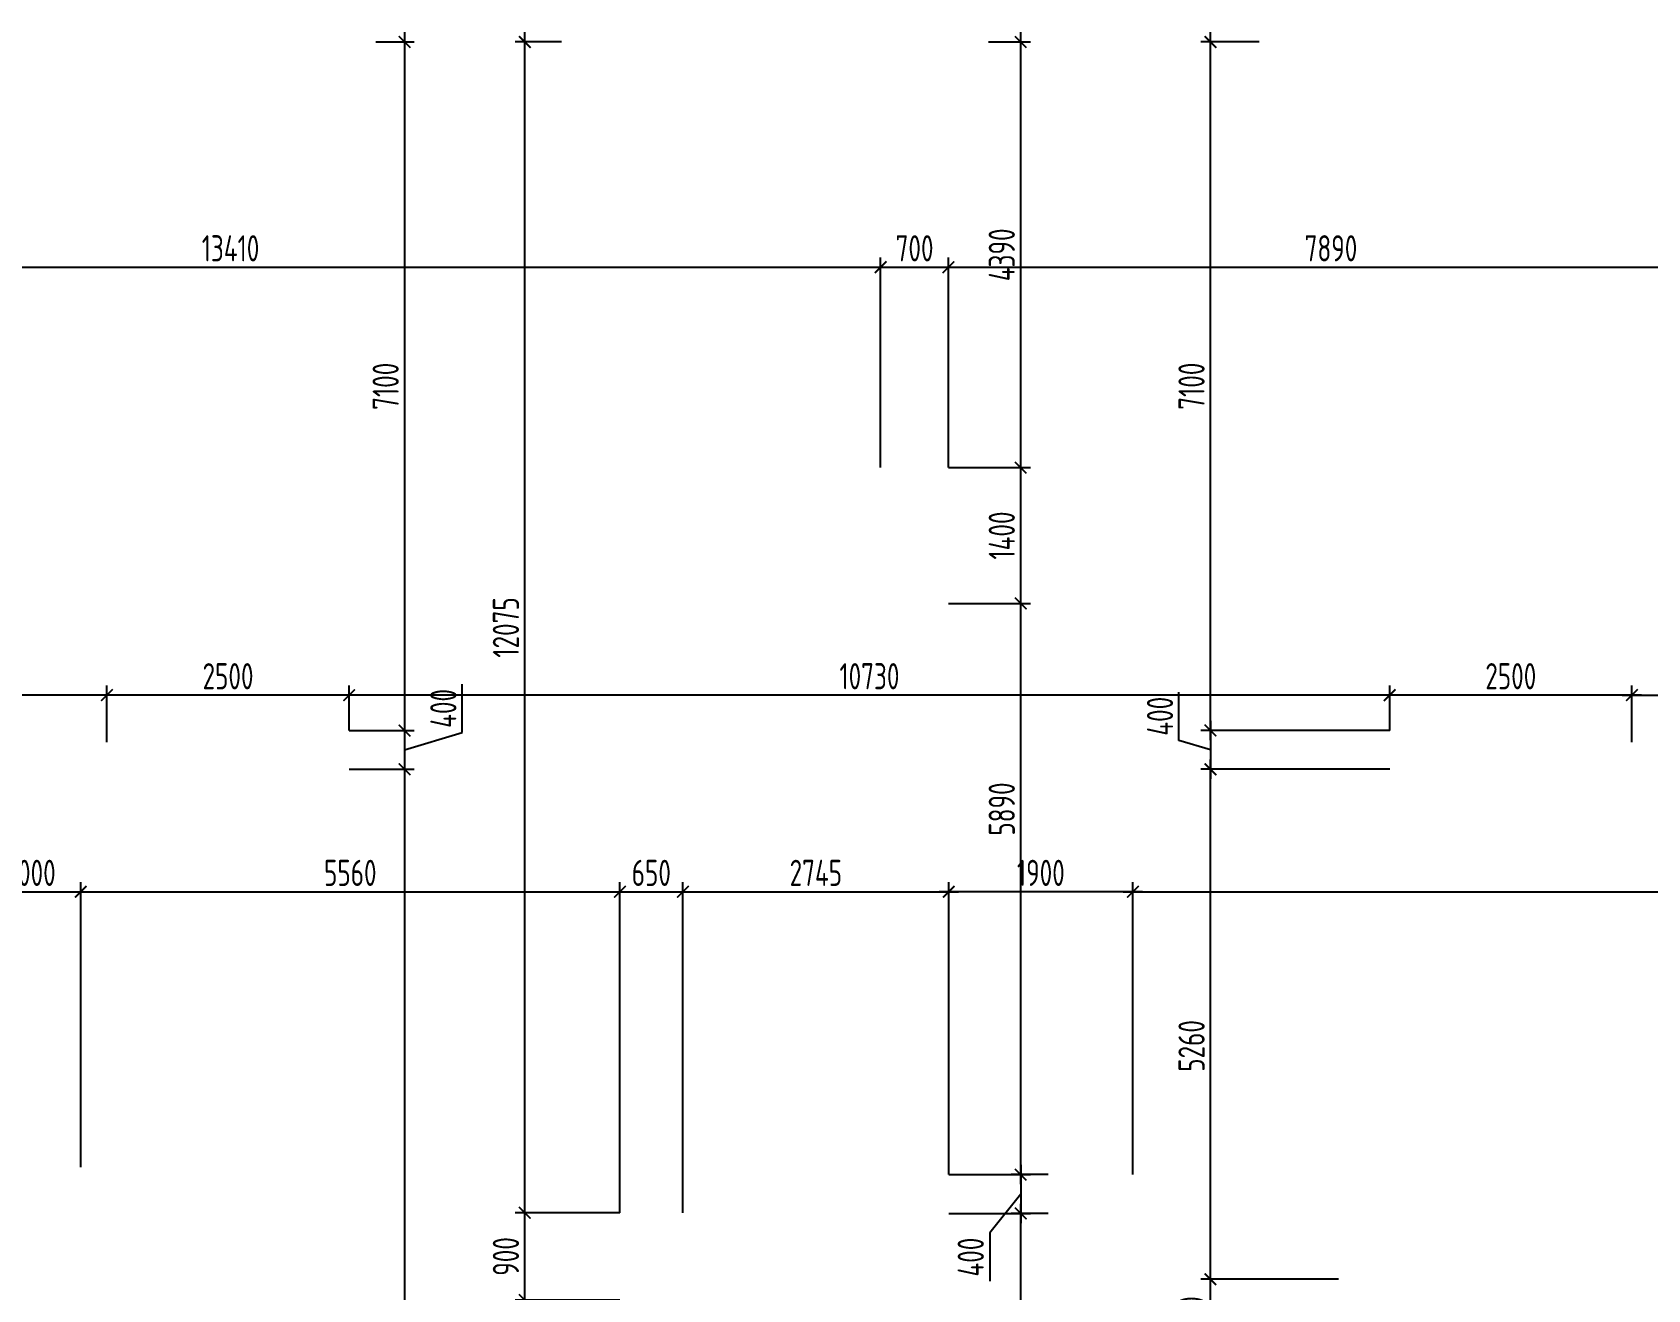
# Model space of a CAD drawing. Header units: millimetres. Extents: x -180271 to 536090, y 55086 to 131231.
# Drawn here: x 501699 to 518361, y 73603 to 86571 of the extents above; entities that cross this region are included whole.
import ezdxf

# ---------------------------------------------------------------- set-up
doc = ezdxf.new("R2010")
doc.units = ezdxf.units.MM
doc.layers.add('РАЗМЕРЫ КРОВЛИ ОВ', color=204, linetype='Continuous')
doc.styles.add('ISOCPEUR', font='isocpeur.ttf', dxfattribs={"width": 0.7})
doc.dimstyles.new('R_100', dxfattribs={"dimtxt": 270, "dimasz": 120, "dimexe": 100, "dimexo": 0, "dimgap": 60, "dimtad": 1, "dimdec": 0, "dimrnd": 5, "dimzin": 0, "dimdsep": 46, "dimtxsty": 'ISOCPEUR', "dimblk": 'ARCHTICK', "dimcen": 0, "dimdle": 100, "dimclrd": 256, "dimclre": 256, "dimclrt": 256, "dimadec": 0, "dimazin": 0, "dimtfac": 2, "dimtdec": 0, "dimtofl": 0, "dimtmove": 1, "dimatfit": 3, "dimfxl": 1, "dimtvp": 3, "dimtolj": 1, "dimtzin": 0, "dimarcsym": 0})

# ---------------------------------------------------------------- blocks, each defined once
blk = doc.blocks.new('_ArchTick')
at = {"color": 0, "linetype": 'ByBlock', "const_width": 0.15}
blk.add_lwpolyline([(-0.5, -0.5), (0.5, 0.5)], dxfattribs=at)
blk = doc.blocks.new('*D3733')
at = {"layer": 'РАЗМЕРЫ КРОВЛИ ОВ', "lineweight": -2, "transparency": 16777216}
for p, q in [((501099, 77707), (502299, 77707)), ((501199, 74866), (501199, 77807)), ((502199, 74866), (502199, 77807))]:
    blk.add_line(p, q, dxfattribs=at)
at = {"layer": 'РАЗМЕРЫ КРОВЛИ ОВ', "lineweight": -2, "transparency": 16777216, "xscale": 120, "yscale": 120, "zscale": 120, "rotation": 180}
blk.add_blockref('_ArchTick', (501199, 77707), dxfattribs=at)
at = {"layer": 'РАЗМЕРЫ КРОВЛИ ОВ', "lineweight": -2, "transparency": 16777216, "xscale": 120, "yscale": 120, "zscale": 120}
blk.add_blockref('_ArchTick', (502199, 77707), dxfattribs=at)
at = {"layer": 'РАЗМЕРЫ КРОВЛИ ОВ', "transparency": 16777216, "insert": (501699, 77902), "char_height": 270, "attachment_point": 5, "style": 'ISOCPEUR'}
blk.add_mtext('\\A1;1000', dxfattribs=at)
blk = doc.blocks.new('*D3734')
at = {"layer": 'РАЗМЕРЫ КРОВЛИ ОВ', "lineweight": -2, "transparency": 16777216}
for p, q in [((502099, 77707), (507859, 77707)), ((502199, 74866), (502199, 77807)), ((507759, 74396), (507759, 77807))]:
    blk.add_line(p, q, dxfattribs=at)
at = {"layer": 'РАЗМЕРЫ КРОВЛИ ОВ', "lineweight": -2, "transparency": 16777216, "xscale": 120, "yscale": 120, "zscale": 120, "rotation": 180}
blk.add_blockref('_ArchTick', (502199, 77707), dxfattribs=at)
at = {"layer": 'РАЗМЕРЫ КРОВЛИ ОВ', "lineweight": -2, "transparency": 16777216, "xscale": 120, "yscale": 120, "zscale": 120}
blk.add_blockref('_ArchTick', (507759, 77707), dxfattribs=at)
at = {"layer": 'РАЗМЕРЫ КРОВЛИ ОВ', "transparency": 16777216, "insert": (504979, 77902), "char_height": 270, "attachment_point": 5, "style": 'ISOCPEUR'}
blk.add_mtext('\\A1;5560', dxfattribs=at)
blk = doc.blocks.new('*D3735')
at = {"layer": 'РАЗМЕРЫ КРОВЛИ ОВ', "lineweight": -2, "transparency": 16777216}
for p, q in [((507659, 77707), (508509, 77707)), ((507759, 74396), (507759, 77807)), ((508409, 74396), (508409, 77807))]:
    blk.add_line(p, q, dxfattribs=at)
at = {"layer": 'РАЗМЕРЫ КРОВЛИ ОВ', "lineweight": -2, "transparency": 16777216, "xscale": 120, "yscale": 120, "zscale": 120, "rotation": 180}
blk.add_blockref('_ArchTick', (507759, 77707), dxfattribs=at)
at = {"layer": 'РАЗМЕРЫ КРОВЛИ ОВ', "lineweight": -2, "transparency": 16777216, "xscale": 120, "yscale": 120, "zscale": 120}
blk.add_blockref('_ArchTick', (508409, 77707), dxfattribs=at)
at = {"layer": 'РАЗМЕРЫ КРОВЛИ ОВ', "transparency": 16777216, "insert": (508084, 77902), "char_height": 270, "attachment_point": 5, "style": 'ISOCPEUR'}
blk.add_mtext('\\A1;650', dxfattribs=at)
blk = doc.blocks.new('*D3736')
at = {"layer": 'РАЗМЕРЫ КРОВЛИ ОВ', "lineweight": -2, "transparency": 16777216}
for p, q in [((508309, 77707), (511252, 77707)), ((508409, 74396), (508409, 77807)), ((511152, 74790), (511152, 77807))]:
    blk.add_line(p, q, dxfattribs=at)
at = {"layer": 'РАЗМЕРЫ КРОВЛИ ОВ', "lineweight": -2, "transparency": 16777216, "xscale": 120, "yscale": 120, "zscale": 120, "rotation": 180}
blk.add_blockref('_ArchTick', (508409, 77707), dxfattribs=at)
at = {"layer": 'РАЗМЕРЫ КРОВЛИ ОВ', "lineweight": -2, "transparency": 16777216, "xscale": 120, "yscale": 120, "zscale": 120}
blk.add_blockref('_ArchTick', (511152, 77707), dxfattribs=at)
at = {"layer": 'РАЗМЕРЫ КРОВЛИ ОВ', "transparency": 16777216, "insert": (509781, 77902), "char_height": 270, "attachment_point": 5, "style": 'ISOCPEUR'}
blk.add_mtext('\\A1;2745', dxfattribs=at)
blk = doc.blocks.new('*D3737')
at = {"layer": 'РАЗМЕРЫ КРОВЛИ ОВ', "lineweight": -2, "transparency": 16777216}
for p, q in [((529639, 78248), (529639, 77607)), ((512951, 77707), (529739, 77707)), ((513051, 74790), (513051, 77807))]:
    blk.add_line(p, q, dxfattribs=at)
at = {"layer": 'РАЗМЕРЫ КРОВЛИ ОВ', "lineweight": -2, "transparency": 16777216, "xscale": 120, "yscale": 120, "zscale": 120, "rotation": 180}
blk.add_blockref('_ArchTick', (513051, 77707), dxfattribs=at)
at = {"layer": 'РАЗМЕРЫ КРОВЛИ ОВ', "lineweight": -2, "transparency": 16777216, "xscale": 120, "yscale": 120, "zscale": 120}
blk.add_blockref('_ArchTick', (529639, 77707), dxfattribs=at)
at = {"layer": 'РАЗМЕРЫ КРОВЛИ ОВ', "transparency": 16777216, "insert": (521345, 77902), "char_height": 270, "attachment_point": 5, "style": 'ISOCPEUR'}
blk.add_mtext('\\A1;16590', dxfattribs=at)
blk = doc.blocks.new('*D3746')
at = {"layer": 'РАЗМЕРЫ КРОВЛИ ОВ', "lineweight": -2, "transparency": 16777216}
for p, q in [((496939, 84148), (510549, 84148)), ((497039, 80611), (497039, 84248)), ((510449, 82081), (510449, 84248))]:
    blk.add_line(p, q, dxfattribs=at)
at = {"layer": 'РАЗМЕРЫ КРОВЛИ ОВ', "lineweight": -2, "transparency": 16777216, "xscale": 120, "yscale": 120, "zscale": 120, "rotation": 180}
blk.add_blockref('_ArchTick', (497039, 84148), dxfattribs=at)
at = {"layer": 'РАЗМЕРЫ КРОВЛИ ОВ', "lineweight": -2, "transparency": 16777216, "xscale": 120, "yscale": 120, "zscale": 120}
blk.add_blockref('_ArchTick', (510449, 84148), dxfattribs=at)
at = {"layer": 'РАЗМЕРЫ КРОВЛИ ОВ', "transparency": 16777216, "insert": (503744, 84343), "char_height": 270, "attachment_point": 5, "style": 'ISOCPEUR'}
blk.add_mtext('\\A1;13410', dxfattribs=at)
blk = doc.blocks.new('*D3747')
at = {"layer": 'РАЗМЕРЫ КРОВЛИ ОВ', "lineweight": -2, "transparency": 16777216}
for p, q in [((510349, 84148), (511249, 84148)), ((510449, 82081), (510449, 84248)), ((511149, 82081), (511149, 84248))]:
    blk.add_line(p, q, dxfattribs=at)
at = {"layer": 'РАЗМЕРЫ КРОВЛИ ОВ', "lineweight": -2, "transparency": 16777216, "xscale": 120, "yscale": 120, "zscale": 120, "rotation": 180}
blk.add_blockref('_ArchTick', (510449, 84148), dxfattribs=at)
at = {"layer": 'РАЗМЕРЫ КРОВЛИ ОВ', "lineweight": -2, "transparency": 16777216, "xscale": 120, "yscale": 120, "zscale": 120}
blk.add_blockref('_ArchTick', (511149, 84148), dxfattribs=at)
at = {"layer": 'РАЗМЕРЫ КРОВЛИ ОВ', "transparency": 16777216, "insert": (510799, 84343), "char_height": 270, "attachment_point": 5, "style": 'ISOCPEUR'}
blk.add_mtext('\\A1;700', dxfattribs=at)
blk = doc.blocks.new('*D3748')
at = {"layer": 'РАЗМЕРЫ КРОВЛИ ОВ', "lineweight": -2, "transparency": 16777216}
for p, q in [((511049, 84148), (519139, 84148)), ((511149, 82081), (511149, 84248)), ((519039, 83814), (519039, 84248))]:
    blk.add_line(p, q, dxfattribs=at)
at = {"layer": 'РАЗМЕРЫ КРОВЛИ ОВ', "lineweight": -2, "transparency": 16777216, "xscale": 120, "yscale": 120, "zscale": 120, "rotation": 180}
blk.add_blockref('_ArchTick', (511149, 84148), dxfattribs=at)
at = {"layer": 'РАЗМЕРЫ КРОВЛИ ОВ', "lineweight": -2, "transparency": 16777216, "xscale": 120, "yscale": 120, "zscale": 120}
blk.add_blockref('_ArchTick', (519039, 84148), dxfattribs=at)
at = {"layer": 'РАЗМЕРЫ КРОВЛИ ОВ', "transparency": 16777216, "insert": (515094, 84343), "char_height": 270, "attachment_point": 5, "style": 'ISOCPEUR'}
blk.add_mtext('\\A1;7890', dxfattribs=at)
blk = doc.blocks.new('*D3812')
at = {"layer": 'РАЗМЕРЫ КРОВЛИ ОВ', "lineweight": -2, "transparency": 16777216}
for p, q in [((515172, 73711), (513751, 73711)), ((513851, 72861), (513851, 73811)), ((515172, 72961), (513751, 72961))]:
    blk.add_line(p, q, dxfattribs=at)
at = {"layer": 'РАЗМЕРЫ КРОВЛИ ОВ', "lineweight": -2, "transparency": 16777216, "xscale": 120, "yscale": 120, "zscale": 120}
for p, rotation in [((513851, 73711), 90), ((513851, 72961), 270)]:
    blk.add_blockref('_ArchTick', p, dxfattribs=dict(at, rotation=rotation))
at = {"layer": 'РАЗМЕРЫ КРОВЛИ ОВ', "transparency": 16777216, "insert": (513656, 73336), "char_height": 270, "attachment_point": 5, "rotation": 90, "style": 'ISOCPEUR'}
blk.add_mtext('\\A1;750', dxfattribs=at)
blk = doc.blocks.new('*D3813')
at = {"layer": 'РАЗМЕРЫ КРОВЛИ ОВ', "lineweight": -2, "transparency": 16777216}
for p, q in [((513851, 73611), (513851, 79070)), ((515700, 78970), (513751, 78970)), ((515172, 73711), (513751, 73711))]:
    blk.add_line(p, q, dxfattribs=at)
at = {"layer": 'РАЗМЕРЫ КРОВЛИ ОВ', "lineweight": -2, "transparency": 16777216, "xscale": 120, "yscale": 120, "zscale": 120}
for p, rotation in [((513851, 78970), 90), ((513851, 73711), 270)]:
    blk.add_blockref('_ArchTick', p, dxfattribs=dict(at, rotation=rotation))
at = {"layer": 'РАЗМЕРЫ КРОВЛИ ОВ', "transparency": 16777216, "insert": (513656, 76117), "char_height": 270, "attachment_point": 5, "rotation": 90, "style": 'ISOCPEUR'}
blk.add_mtext('\\A1;5260', dxfattribs=at)
blk = doc.blocks.new('*D3815')
at = {"layer": 'РАЗМЕРЫ КРОВЛИ ОВ', "lineweight": -2, "transparency": 16777216}
for p, q in [((506779, 73396), (506779, 74496)), ((507759, 74396), (506679, 74396)), ((507759, 73496), (506679, 73496))]:
    blk.add_line(p, q, dxfattribs=at)
at = {"layer": 'РАЗМЕРЫ КРОВЛИ ОВ', "lineweight": -2, "transparency": 16777216, "xscale": 120, "yscale": 120, "zscale": 120}
for p, rotation in [((506779, 74396), 90), ((506779, 73496), 270)]:
    blk.add_blockref('_ArchTick', p, dxfattribs=dict(at, rotation=rotation))
at = {"layer": 'РАЗМЕРЫ КРОВЛИ ОВ', "transparency": 16777216, "insert": (506584, 73946), "char_height": 270, "attachment_point": 5, "rotation": 90, "style": 'ISOCPEUR'}
blk.add_mtext('\\A1;900', dxfattribs=at)
blk = doc.blocks.new('*D3816')
at = {"layer": 'РАЗМЕРЫ КРОВЛИ ОВ', "lineweight": -2, "transparency": 16777216}
for p, q in [((506779, 74296), (506779, 86571)), ((507159, 86471), (506679, 86471)), ((507759, 74396), (506679, 74396))]:
    blk.add_line(p, q, dxfattribs=at)
at = {"layer": 'РАЗМЕРЫ КРОВЛИ ОВ', "lineweight": -2, "transparency": 16777216, "xscale": 120, "yscale": 120, "zscale": 120}
for p, rotation in [((506779, 86471), 90), ((506779, 74396), 270)]:
    blk.add_blockref('_ArchTick', p, dxfattribs=dict(at, rotation=rotation))
at = {"layer": 'РАЗМЕРЫ КРОВЛИ ОВ', "transparency": 16777216, "insert": (506584, 80433), "char_height": 270, "attachment_point": 5, "rotation": 90, "style": 'ISOCPEUR'}
blk.add_mtext('\\A1;12075', dxfattribs=at)
blk = doc.blocks.new('*D3817')
at = {"layer": 'РАЗМЕРЫ КРОВЛИ ОВ', "lineweight": -2, "transparency": 16777216}
for p, q in [((511894, 66626), (511894, 74490)), ((511152, 74390), (511994, 74390)), ((512095, 66726), (511794, 66726))]:
    blk.add_line(p, q, dxfattribs=at)
at = {"layer": 'РАЗМЕРЫ КРОВЛИ ОВ', "lineweight": -2, "transparency": 16777216, "xscale": 120, "yscale": 120, "zscale": 120}
for p, rotation in [((511894, 74390), 90), ((511894, 66726), 270)]:
    blk.add_blockref('_ArchTick', p, dxfattribs=dict(at, rotation=rotation))
at = {"layer": 'РАЗМЕРЫ КРОВЛИ ОВ', "transparency": 16777216, "insert": (511699, 70558), "char_height": 270, "attachment_point": 5, "rotation": 90, "style": 'ISOCPEUR'}
blk.add_mtext('\\A1;7665', dxfattribs=at)
blk = doc.blocks.new('*D3818')
at = {"layer": 'РАЗМЕРЫ КРОВЛИ ОВ', "lineweight": -2, "transparency": 16777216}
for p, q in [((511149, 80681), (511994, 80681)), ((511894, 74690), (511894, 80781)), ((511152, 74790), (511994, 74790))]:
    blk.add_line(p, q, dxfattribs=at)
at = {"layer": 'РАЗМЕРЫ КРОВЛИ ОВ', "lineweight": -2, "transparency": 16777216, "xscale": 120, "yscale": 120, "zscale": 120}
for p, rotation in [((511894, 80681), 90), ((511894, 74790), 270)]:
    blk.add_blockref('_ArchTick', p, dxfattribs=dict(at, rotation=rotation))
at = {"layer": 'РАЗМЕРЫ КРОВЛИ ОВ', "transparency": 16777216, "insert": (511699, 78560), "char_height": 270, "attachment_point": 5, "rotation": 90, "style": 'ISOCPEUR'}
blk.add_mtext('\\A1;5890', dxfattribs=at)
blk = doc.blocks.new('*D3819')
at = {"layer": 'РАЗМЕРЫ КРОВЛИ ОВ', "lineweight": -2, "transparency": 16777216}
for p, q in [((511894, 80581), (511894, 82181)), ((511149, 82081), (511994, 82081)), ((511149, 80681), (511994, 80681))]:
    blk.add_line(p, q, dxfattribs=at)
at = {"layer": 'РАЗМЕРЫ КРОВЛИ ОВ', "lineweight": -2, "transparency": 16777216, "xscale": 120, "yscale": 120, "zscale": 120}
for p, rotation in [((511894, 82081), 90), ((511894, 80681), 270)]:
    blk.add_blockref('_ArchTick', p, dxfattribs=dict(at, rotation=rotation))
at = {"layer": 'РАЗМЕРЫ КРОВЛИ ОВ', "transparency": 16777216, "insert": (511699, 81381), "char_height": 270, "attachment_point": 5, "rotation": 90, "style": 'ISOCPEUR'}
blk.add_mtext('\\A1;1400', dxfattribs=at)
blk = doc.blocks.new('*D3820')
at = {"layer": 'РАЗМЕРЫ КРОВЛИ ОВ', "lineweight": -2, "transparency": 16777216}
for p, q in [((511894, 81981), (511894, 86571)), ((511562, 86471), (511994, 86471)), ((511149, 82081), (511994, 82081))]:
    blk.add_line(p, q, dxfattribs=at)
at = {"layer": 'РАЗМЕРЫ КРОВЛИ ОВ', "lineweight": -2, "transparency": 16777216, "xscale": 120, "yscale": 120, "zscale": 120}
for p, rotation in [((511894, 86471), 90), ((511894, 82081), 270)]:
    blk.add_blockref('_ArchTick', p, dxfattribs=dict(at, rotation=rotation))
at = {"layer": 'РАЗМЕРЫ КРОВЛИ ОВ', "transparency": 16777216, "insert": (511699, 84276), "char_height": 270, "attachment_point": 5, "rotation": 90, "style": 'ISOCPEUR'}
blk.add_mtext('\\A1;4390', dxfattribs=at)
blk = doc.blocks.new('*D3848')
at = {"layer": 'РАЗМЕРЫ КРОВЛИ ОВ', "lineweight": -2, "transparency": 16777216}
for p, q in [((513851, 79270), (513851, 86571)), ((514355, 86471), (513751, 86471)), ((515700, 79370), (513751, 79370))]:
    blk.add_line(p, q, dxfattribs=at)
at = {"layer": 'РАЗМЕРЫ КРОВЛИ ОВ', "lineweight": -2, "transparency": 16777216, "xscale": 120, "yscale": 120, "zscale": 120}
for p, rotation in [((513851, 86471), 90), ((513851, 79370), 270)]:
    blk.add_blockref('_ArchTick', p, dxfattribs=dict(at, rotation=rotation))
at = {"layer": 'РАЗМЕРЫ КРОВЛИ ОВ', "transparency": 16777216, "insert": (513656, 82921), "char_height": 270, "attachment_point": 5, "rotation": 90, "style": 'ISOCPEUR'}
blk.add_mtext('\\A1;7100', dxfattribs=at)
blk = doc.blocks.new('*D3849')
at = {"layer": 'РАЗМЕРЫ КРОВЛИ ОВ', "lineweight": -2, "transparency": 16777216}
for p, q in [((513526, 79268), (513526, 79766)), ((515700, 79370), (513751, 79370)), ((513851, 79470), (513851, 78870)), ((513851, 79170), (513526, 79268)), ((515700, 78970), (513751, 78970))]:
    blk.add_line(p, q, dxfattribs=at)
at = {"layer": 'РАЗМЕРЫ КРОВЛИ ОВ', "lineweight": -2, "transparency": 16777216, "xscale": 120, "yscale": 120, "zscale": 120}
for p, rotation in [((513851, 79370), 90), ((513851, 78970), 270)]:
    blk.add_blockref('_ArchTick', p, dxfattribs=dict(at, rotation=rotation))
at = {"layer": 'РАЗМЕРЫ КРОВЛИ ОВ', "transparency": 16777216, "insert": (513331, 79517), "char_height": 270, "attachment_point": 5, "rotation": 90, "style": 'ISOCPEUR'}
blk.add_mtext('\\A1;400', dxfattribs=at)
blk = doc.blocks.new('*D3850')
at = {"layer": 'РАЗМЕРЫ КРОВЛИ ОВ', "lineweight": -2, "transparency": 16777216}
for p, q in [((515700, 79370), (515700, 79835)), ((518198, 79250), (518198, 79835)), ((518298, 79735), (515600, 79735))]:
    blk.add_line(p, q, dxfattribs=at)
at = {"layer": 'РАЗМЕРЫ КРОВЛИ ОВ', "lineweight": -2, "transparency": 16777216, "xscale": 120, "yscale": 120, "zscale": 120, "rotation": 180}
blk.add_blockref('_ArchTick', (515700, 79735), dxfattribs=at)
at = {"layer": 'РАЗМЕРЫ КРОВЛИ ОВ', "lineweight": -2, "transparency": 16777216, "xscale": 120, "yscale": 120, "zscale": 120}
blk.add_blockref('_ArchTick', (518198, 79735), dxfattribs=at)
at = {"layer": 'РАЗМЕРЫ КРОВЛИ ОВ', "transparency": 16777216, "insert": (516949, 79930), "char_height": 270, "attachment_point": 5, "style": 'ISOCPEUR'}
blk.add_mtext('\\A1;2500', dxfattribs=at)
blk = doc.blocks.new('*D3851')
at = {"layer": 'РАЗМЕРЫ КРОВЛИ ОВ', "lineweight": -2, "transparency": 16777216}
for p, q in [((518198, 79250), (518198, 79835)), ((523129, 79286), (523129, 79835)), ((518098, 79735), (523229, 79735))]:
    blk.add_line(p, q, dxfattribs=at)
at = {"layer": 'РАЗМЕРЫ КРОВЛИ ОВ', "lineweight": -2, "transparency": 16777216, "xscale": 120, "yscale": 120, "zscale": 120, "rotation": 180}
blk.add_blockref('_ArchTick', (518198, 79735), dxfattribs=at)
at = {"layer": 'РАЗМЕРЫ КРОВЛИ ОВ', "lineweight": -2, "transparency": 16777216, "xscale": 120, "yscale": 120, "zscale": 120}
blk.add_blockref('_ArchTick', (523129, 79735), dxfattribs=at)
at = {"layer": 'РАЗМЕРЫ КРОВЛИ ОВ', "transparency": 16777216, "insert": (520664, 79930), "char_height": 270, "attachment_point": 5, "style": 'ISOCPEUR'}
blk.add_mtext('\\A1;4930', dxfattribs=at)
blk = doc.blocks.new('*D3852')
at = {"layer": 'РАЗМЕРЫ КРОВЛИ ОВ', "lineweight": -2, "transparency": 16777216}
for p, q in [((504967, 79370), (504967, 79835)), ((515700, 79370), (515700, 79835)), ((515800, 79735), (504867, 79735))]:
    blk.add_line(p, q, dxfattribs=at)
at = {"layer": 'РАЗМЕРЫ КРОВЛИ ОВ', "lineweight": -2, "transparency": 16777216, "xscale": 120, "yscale": 120, "zscale": 120, "rotation": 180}
blk.add_blockref('_ArchTick', (504967, 79735), dxfattribs=at)
at = {"layer": 'РАЗМЕРЫ КРОВЛИ ОВ', "lineweight": -2, "transparency": 16777216, "xscale": 120, "yscale": 120, "zscale": 120}
blk.add_blockref('_ArchTick', (515700, 79735), dxfattribs=at)
at = {"layer": 'РАЗМЕРЫ КРОВЛИ ОВ', "transparency": 16777216, "insert": (510334, 79930), "char_height": 270, "attachment_point": 5, "style": 'ISOCPEUR'}
blk.add_mtext('\\A1;10730', dxfattribs=at)
blk = doc.blocks.new('*D3853')
at = {"layer": 'РАЗМЕРЫ КРОВЛИ ОВ', "lineweight": -2, "transparency": 16777216}
for p, q in [((502469, 79250), (502469, 79835)), ((504967, 79370), (504967, 79835)), ((505067, 79735), (502369, 79735))]:
    blk.add_line(p, q, dxfattribs=at)
at = {"layer": 'РАЗМЕРЫ КРОВЛИ ОВ', "lineweight": -2, "transparency": 16777216, "xscale": 120, "yscale": 120, "zscale": 120, "rotation": 180}
blk.add_blockref('_ArchTick', (502469, 79735), dxfattribs=at)
at = {"layer": 'РАЗМЕРЫ КРОВЛИ ОВ', "lineweight": -2, "transparency": 16777216, "xscale": 120, "yscale": 120, "zscale": 120}
blk.add_blockref('_ArchTick', (504967, 79735), dxfattribs=at)
at = {"layer": 'РАЗМЕРЫ КРОВЛИ ОВ', "transparency": 16777216, "insert": (503718, 79930), "char_height": 270, "attachment_point": 5, "style": 'ISOCPEUR'}
blk.add_mtext('\\A1;2500', dxfattribs=at)
blk = doc.blocks.new('*D3854')
at = {"layer": 'РАЗМЕРЫ КРОВЛИ ОВ', "lineweight": -2, "transparency": 16777216}
for p, q in [((495702, 79250), (495702, 79835)), ((502469, 79250), (502469, 79835)), ((502569, 79735), (495602, 79735))]:
    blk.add_line(p, q, dxfattribs=at)
at = {"layer": 'РАЗМЕРЫ КРОВЛИ ОВ', "lineweight": -2, "transparency": 16777216, "xscale": 120, "yscale": 120, "zscale": 120, "rotation": 180}
blk.add_blockref('_ArchTick', (495702, 79735), dxfattribs=at)
at = {"layer": 'РАЗМЕРЫ КРОВЛИ ОВ', "lineweight": -2, "transparency": 16777216, "xscale": 120, "yscale": 120, "zscale": 120}
blk.add_blockref('_ArchTick', (502469, 79735), dxfattribs=at)
at = {"layer": 'РАЗМЕРЫ КРОВЛИ ОВ', "transparency": 16777216, "insert": (499086, 79930), "char_height": 270, "attachment_point": 5, "style": 'ISOCPEUR'}
blk.add_mtext('\\A1;6765', dxfattribs=at)
blk = doc.blocks.new('*D3857')
at = {"layer": 'РАЗМЕРЫ КРОВЛИ ОВ', "lineweight": -2, "transparency": 16777216}
for p, q in [((513151, 77707), (511052, 77707)), ((511152, 74790), (511152, 77807)), ((513051, 74790), (513051, 77807))]:
    blk.add_line(p, q, dxfattribs=at)
at = {"layer": 'РАЗМЕРЫ КРОВЛИ ОВ', "lineweight": -2, "transparency": 16777216, "xscale": 120, "yscale": 120, "zscale": 120, "rotation": 180}
blk.add_blockref('_ArchTick', (511152, 77707), dxfattribs=at)
at = {"layer": 'РАЗМЕРЫ КРОВЛИ ОВ', "lineweight": -2, "transparency": 16777216, "xscale": 120, "yscale": 120, "zscale": 120}
blk.add_blockref('_ArchTick', (513051, 77707), dxfattribs=at)
at = {"layer": 'РАЗМЕРЫ КРОВЛИ ОВ', "transparency": 16777216, "insert": (512102, 77902), "char_height": 270, "attachment_point": 5, "style": 'ISOCPEUR'}
blk.add_mtext('\\A1;1900', dxfattribs=at)
blk = doc.blocks.new('*D3858')
at = {"layer": 'РАЗМЕРЫ КРОВЛИ ОВ', "lineweight": -2, "transparency": 16777216}
for p, q in [((511894, 74890), (511894, 74290)), ((512178, 74790), (511794, 74790)), ((511894, 74590), (511574, 74188)), ((512178, 74390), (511794, 74390)), ((511574, 74188), (511574, 73690))]:
    blk.add_line(p, q, dxfattribs=at)
at = {"layer": 'РАЗМЕРЫ КРОВЛИ ОВ', "lineweight": -2, "transparency": 16777216, "xscale": 120, "yscale": 120, "zscale": 120}
for p, rotation in [((511894, 74790), 90), ((511894, 74390), 270)]:
    blk.add_blockref('_ArchTick', p, dxfattribs=dict(at, rotation=rotation))
at = {"layer": 'РАЗМЕРЫ КРОВЛИ ОВ', "transparency": 16777216, "insert": (511379, 73939), "char_height": 270, "attachment_point": 5, "rotation": 90, "style": 'ISOCPEUR'}
blk.add_mtext('\\A1;400', dxfattribs=at)
blk = doc.blocks.new('*D3862')
at = {"layer": 'РАЗМЕРЫ КРОВЛИ ОВ', "lineweight": -2, "transparency": 16777216}
for p, q in [((505539, 86571), (505539, 79270)), ((505244, 86471), (505639, 86471)), ((504967, 79370), (505639, 79370))]:
    blk.add_line(p, q, dxfattribs=at)
at = {"layer": 'РАЗМЕРЫ КРОВЛИ ОВ', "lineweight": -2, "transparency": 16777216, "xscale": 120, "yscale": 120, "zscale": 120}
for p, rotation in [((505539, 86471), 90), ((505539, 79370), 270)]:
    blk.add_blockref('_ArchTick', p, dxfattribs=dict(at, rotation=rotation))
at = {"layer": 'РАЗМЕРЫ КРОВЛИ ОВ', "transparency": 16777216, "insert": (505344, 82920), "char_height": 270, "attachment_point": 5, "rotation": 90, "style": 'ISOCPEUR'}
blk.add_mtext('\\A1;7100', dxfattribs=at)
blk = doc.blocks.new('*D3863')
at = {"layer": 'РАЗМЕРЫ КРОВЛИ ОВ', "lineweight": -2, "transparency": 16777216}
for p, q in [((506134, 79349), (506134, 79847)), ((504967, 79370), (505639, 79370)), ((505539, 79470), (505539, 78870)), ((505539, 79170), (506134, 79349)), ((504967, 78970), (505639, 78970))]:
    blk.add_line(p, q, dxfattribs=at)
at = {"layer": 'РАЗМЕРЫ КРОВЛИ ОВ', "lineweight": -2, "transparency": 16777216, "xscale": 120, "yscale": 120, "zscale": 120}
for p, rotation in [((505539, 79370), 90), ((505539, 78970), 270)]:
    blk.add_blockref('_ArchTick', p, dxfattribs=dict(at, rotation=rotation))
at = {"layer": 'РАЗМЕРЫ КРОВЛИ ОВ', "transparency": 16777216, "insert": (505939, 79598), "char_height": 270, "attachment_point": 5, "rotation": 90, "style": 'ISOCPEUR'}
blk.add_mtext('\\A1;400', dxfattribs=at)
blk = doc.blocks.new('*D3864')
at = {"layer": 'РАЗМЕРЫ КРОВЛИ ОВ', "lineweight": -2, "transparency": 16777216}
for p, q in [((505539, 79070), (505539, 66626)), ((504967, 78970), (505639, 78970)), ((506275, 66726), (505439, 66726))]:
    blk.add_line(p, q, dxfattribs=at)
at = {"layer": 'РАЗМЕРЫ КРОВЛИ ОВ', "lineweight": -2, "transparency": 16777216, "xscale": 120, "yscale": 120, "zscale": 120}
for p, rotation in [((505539, 78970), 90), ((505539, 66726), 270)]:
    blk.add_blockref('_ArchTick', p, dxfattribs=dict(at, rotation=rotation))
at = {"layer": 'РАЗМЕРЫ КРОВЛИ ОВ', "transparency": 16777216, "insert": (505344, 72848), "char_height": 270, "attachment_point": 5, "rotation": 90, "style": 'ISOCPEUR'}
blk.add_mtext('\\A1;12245', dxfattribs=at)

msp = doc.modelspace()

# ---------------------------------------------------------------- dimensions: what is measured, and where the dimension line sits
at = {"layer": 'РАЗМЕРЫ КРОВЛИ ОВ'}
for base, p1, p2, picture, middle in [((505539, 79370.3), (505244, 86470.7), (504967.3, 79370.3), '*D3862', (505344, 82920.5)), ((506778.7, 86470.7), (507759.3, 74395.7), (507158.9, 86470.7), '*D3816', (506583.7, 80433.2)), ((511893.9, 86470.7), (511149.3, 82080.7), (511562.2, 86470.7), '*D3820', (511698.9, 84275.7)), ((513851.1, 86470.7), (515699.7, 79370.4), (514355.5, 86470.7), '*D3848', (513656.1, 82920.5)), ((511893.9, 82080.7), (511149.3, 80680.7), (511149.3, 82080.7), '*D3819', (511698.9, 81380.7)), ((505539, 78970.3), (504967.3, 79370.3), (504967.3, 78970.3), '*D3863', (505939, 79408.8)), ((513851.1, 78970.4), (515699.7, 79370.4), (515699.7, 78970.4), '*D3849', (513331.1, 79327.9)), ((505539, 66725.7), (504967.3, 78970.3), (506275.1, 66725.7), '*D3864', (505344, 72848)), ((506778.7, 74395.7), (507759.3, 73495.7), (507759.3, 74395.7), '*D3815', (506583.7, 73945.7)), ((511893.9, 74390.1), (512095.2, 66725.7), (511152.4, 74390.1), '*D3817', (511698.9, 70557.9)), ((513851.1, 73710.7), (515172.3, 72960.7), (515172.3, 73710.7), '*D3812', (513656.1, 73335.7))]:
    dim = msp.add_linear_dim(base=base, p1=p1, p2=p2, angle=90, dimstyle='R_100', override={"dimpost": '\\X'}, dxfattribs=at)
    dim.commit()
    dim.dimension.update_dxf_attribs({"geometry": picture, "text_midpoint": middle})
for base, p1, p2, picture, middle in [((510449.3, 84147.9), (497039.3, 80610.7), (510449.3, 82080.7), '*D3746', (503744.3, 84342.9)), ((511149.3, 84147.9), (510449.3, 82080.7), (511149.3, 82080.7), '*D3747', (510799.3, 84342.9)), ((519039.3, 84147.9), (511149.3, 82080.7), (519039.3, 83813.8), '*D3748', (515094.3, 84342.9)), ((495702.4, 79735), (502469.1, 79250.3), (495702.4, 79250.3), '*D3854', (499085.8, 79930)), ((502469.1, 79735), (504967.3, 79370.3), (502469.1, 79250.3), '*D3853', (503718.2, 79930)), ((504967.3, 79735), (515699.7, 79370.4), (504967.3, 79370.3), '*D3852', (510333.5, 79930)), ((515699.7, 79735), (518197.9, 79250.4), (515699.7, 79370.4), '*D3850', (516948.8, 79930)), ((523129.3, 79735), (518197.9, 79250.4), (523129.3, 79285.7), '*D3851', (520663.6, 79930)), ((529639.3, 77706.8), (513050.7, 74790.1), (529639.3, 78248.1), '*D3737', (521345, 77901.8)), ((502199.3, 77706.8), (501199.2, 74865.7), (502199.3, 74865.7), '*D3733', (501699.3, 77901.8)), ((507759.3, 77706.8), (502199.3, 74865.7), (507759.3, 74395.7), '*D3734', (504979.3, 77901.8)), ((508409.3, 77706.8), (507759.3, 74395.7), (508409.3, 74395.7), '*D3735', (508084.3, 77901.8)), ((511152.4, 77706.8), (508409.3, 74395.7), (511152.4, 74790.1), '*D3736', (509780.9, 77901.8)), ((511152.4, 77706.8), (513050.7, 74790.1), (511152.4, 74790.1), '*D3857', (512101.6, 77901.8))]:
    dim = msp.add_linear_dim(base=base, p1=p1, p2=p2, dimstyle='R_100', override={"dimpost": '\\X'}, dxfattribs=at)
    dim.commit()
    dim.dimension.update_dxf_attribs({"geometry": picture, "text_midpoint": middle})
for base, p1, p2, picture, middle in [((511893.9, 80680.7), (511152.4, 74790.1), (511149.3, 80680.7), '*D3818', (511893.9, 78560.4)), ((513851.1, 78970.4), (515172.3, 73710.7), (515699.7, 78970.4), '*D3813', (513851.1, 76117)), ((511893.9, 74390.1), (512178.1, 74790.1), (512178.1, 74390.1), '*D3858', (511573.7, 74127.6))]:
    dim = msp.add_linear_dim(base=base, p1=p1, p2=p2, angle=90, dimstyle='R_100', override={"dimpost": '\\X'}, dxfattribs=at)
    dim.commit()
    dim.dimension.update_dxf_attribs({"geometry": picture, "text_midpoint": middle, "dimtype": 160})

doc.saveas('drawing.dxf')
